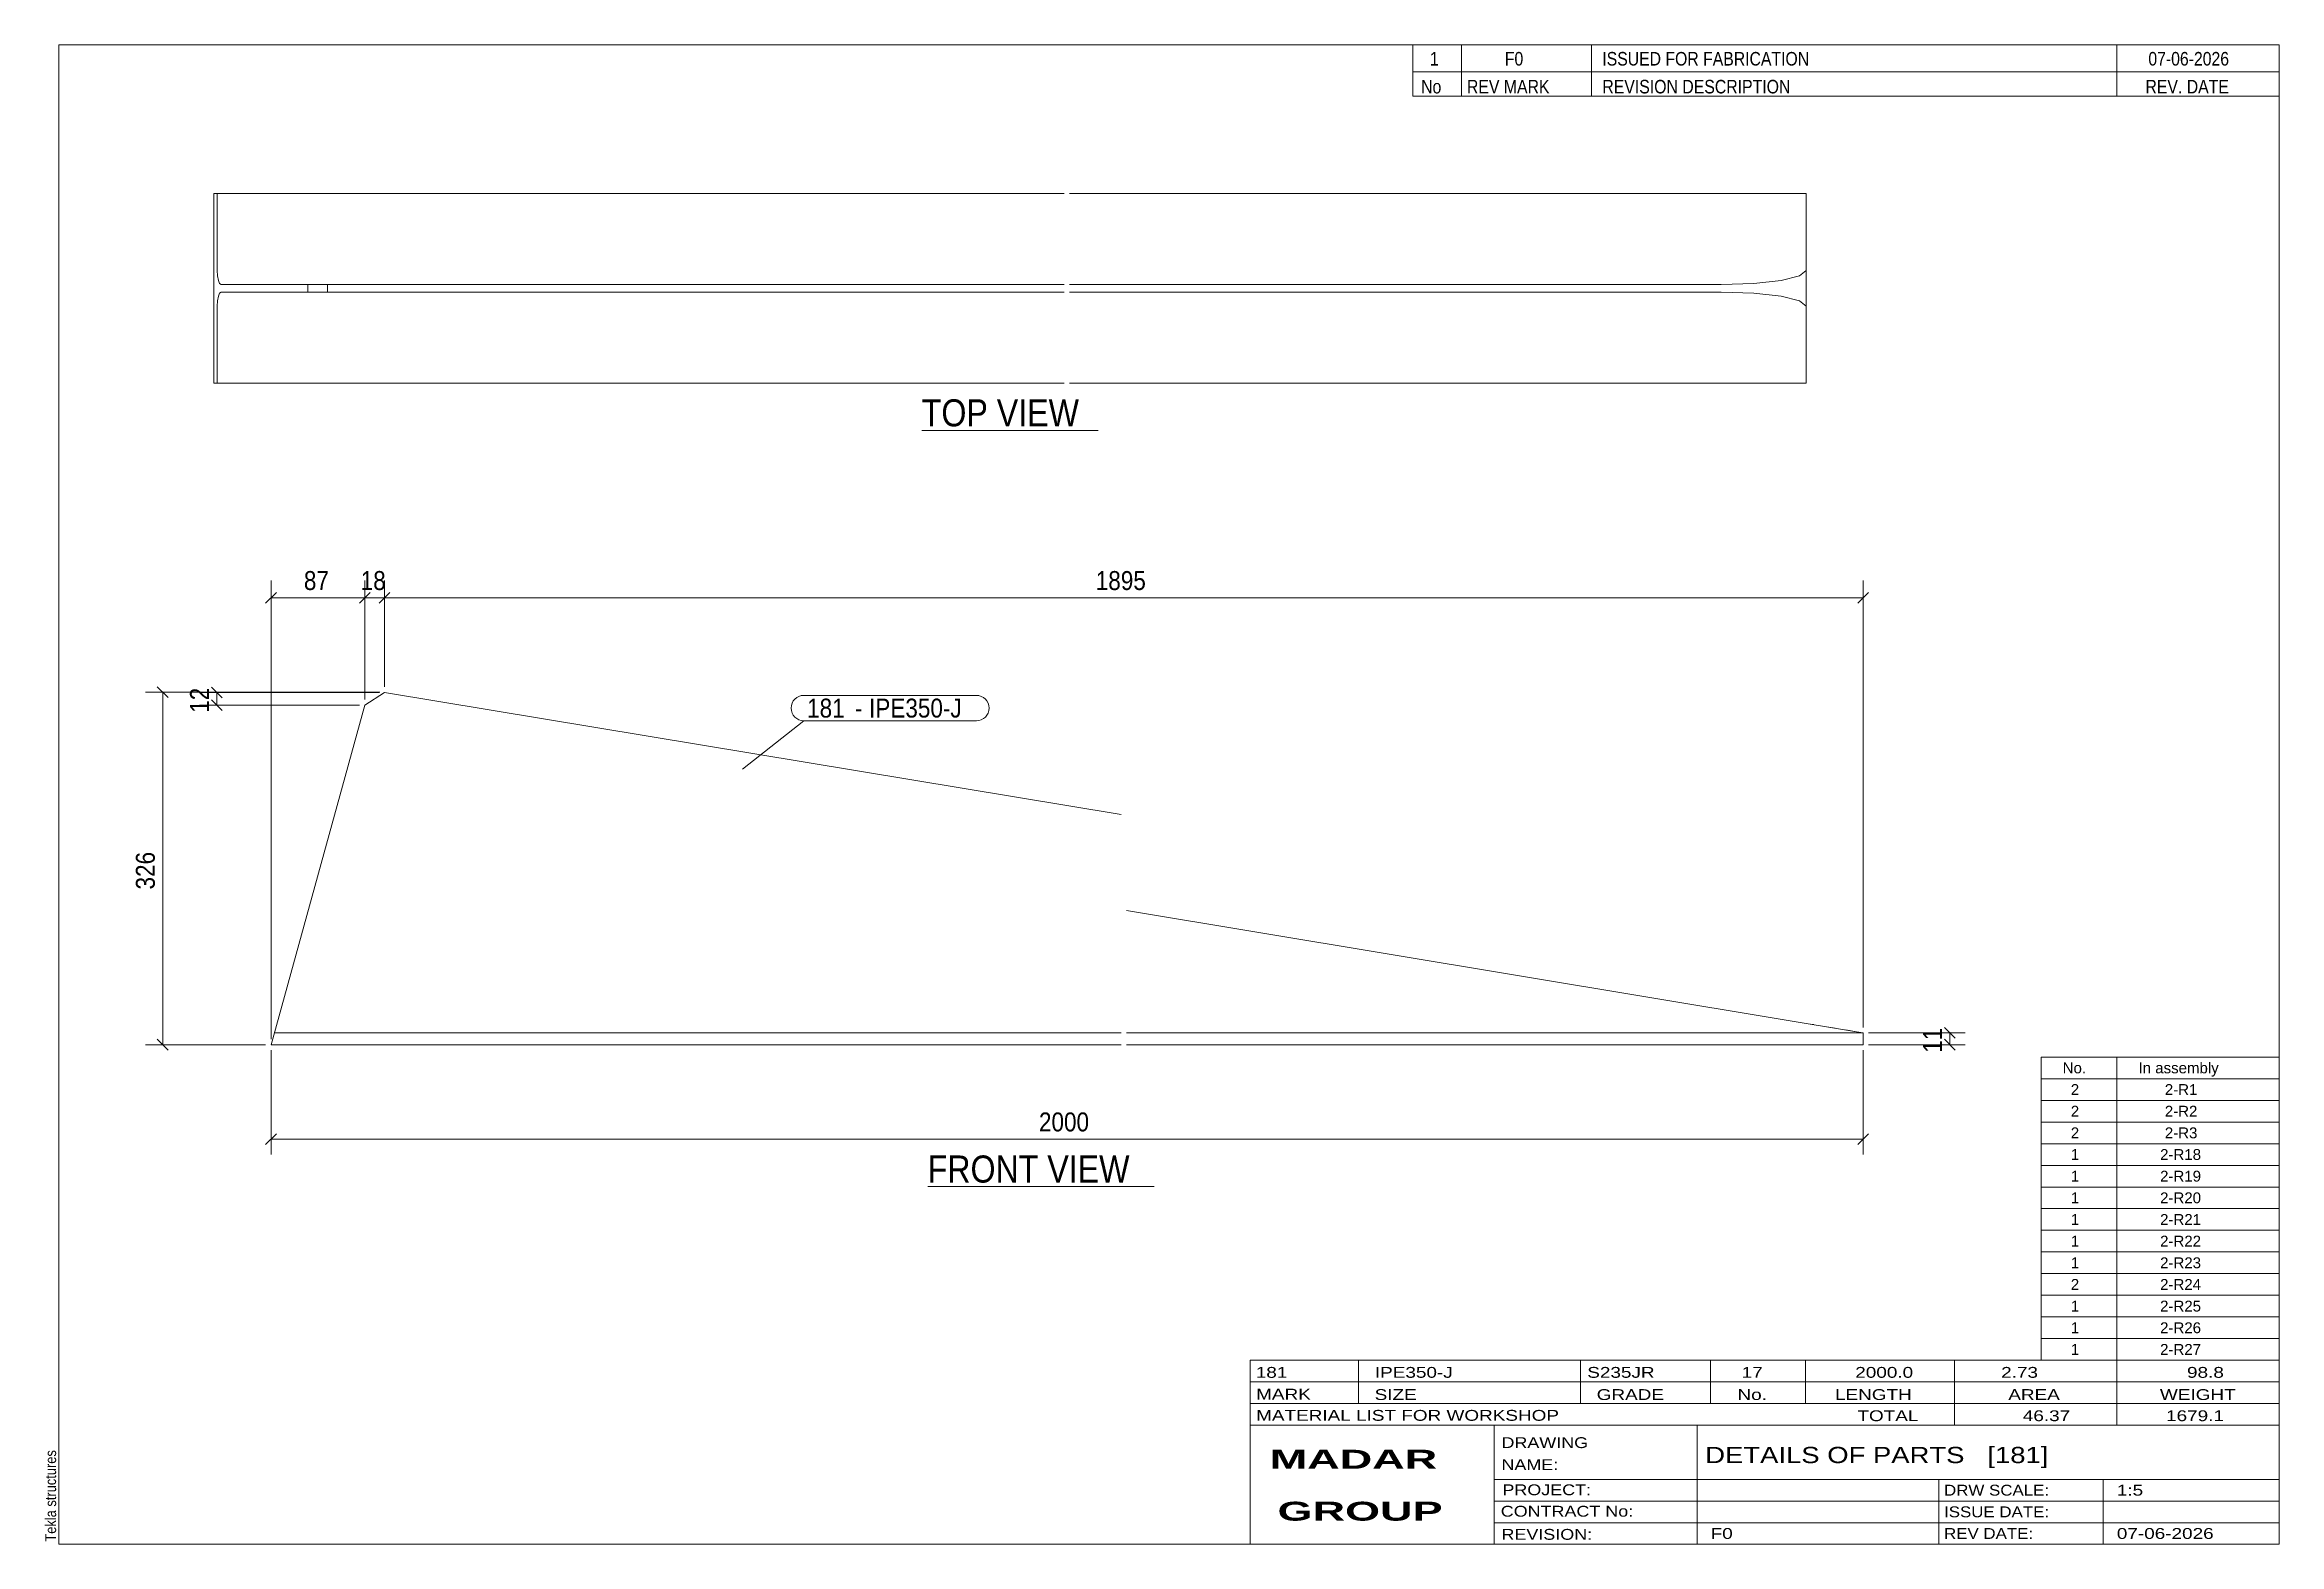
# Model space of a CAD drawing. Header units: millimetres. Extents: x 2 to 415, y 5 to 282.
import ezdxf

# ---------------------------------------------------------------- set-up
doc = ezdxf.new("R2010")
doc.units = ezdxf.units.MM
doc.linetypes.add('XKITLINE00', pattern=[0])
doc.linetypes.add('XKITLINE02', pattern=[4, 2, -2])
for name, color, linetype, lineweight in [('Dimensions', 7, 'Continuous', 0), ('DrawingSheet', 5, 'Continuous', 0), ('OtherObjectType', 7, 'Continuous', 0), ('Part', 2, 'Continuous', 0), ('PartMark', 7, 'Continuous', 0)]:
    doc.layers.add(name, color=color, linetype=linetype, lineweight=lineweight)
doc.styles.add('ARIAL', font='ARIAL.TTF')
doc.styles.add('ARIAL_BOLD', font='ARIALBD.TTF')
doc.styles.add('ARIAL_NARROW', font='ARIALN.TTF')

# ---------------------------------------------------------------- blocks, each defined once
blk = doc.blocks.new('*A1')
at = {"layer": 'Part', "color": 2, "linetype": 'XKITLINE00', "lineweight": 0}
for p, q in [((65.16, 162.36), (61.5, 160.02)), ((201.16, 139.8), (65.16, 162.36)), ((44.18, 97.29), (61.5, 160.02)), ((322.48, 102.09), (202.16, 122.05)), ((201.16, 99.49), (44.79, 99.49)), ((338.16, 99.49), (202.16, 99.49)), ((336.96, 99.69), (322.48, 102.09)), ((338.16, 99.49), (336.96, 99.69)), ((338.16, 97.29), (338.16, 99.49)), ((201.16, 97.29), (44.18, 97.29)), ((338.16, 97.29), (202.16, 97.29))]:
    blk.add_line(p, q, dxfattribs=at)
at = {"layer": 'Part', "color": 7, "linetype": 'XKITLINE02', "lineweight": 0}
blk.add_line((336.96, 99.69), (328.48, 101.09), dxfattribs=at)
blk = doc.blocks.new('*A2')
at = {"layer": 'Part', "color": 2, "linetype": 'XKITLINE00', "lineweight": 0}
for p, q in [((190.63, 254.5), (33.65, 254.5)), ((33.65, 219.5), (33.65, 254.5)), ((34.26, 240.3), (34.26, 254.5)), ((327.63, 254.5), (191.63, 254.5)), ((327.63, 219.5), (327.63, 254.5)), ((34.31, 239.31), (34.26, 240.3)), ((327.63, 240.3), (326.43, 239.31)), ((34.47, 238.46), (34.31, 239.31)), ((34.31, 234.69), (34.47, 235.54)), ((34.7, 237.9), (34.47, 238.46)), ((34.47, 235.54), (34.7, 236.1)), ((34.98, 237.7), (34.7, 237.9)), ((34.7, 236.1), (34.98, 236.3)), ((190.63, 237.7), (34.98, 237.7)), ((190.63, 236.3), (34.98, 236.3)), ((50.98, 236.3), (50.98, 237.7)), ((54.63, 236.3), (54.63, 237.7)), ((311.95, 237.7), (191.63, 237.7)), ((311.95, 236.3), (191.63, 236.3)), ((317.95, 237.9), (311.95, 237.7)), ((311.95, 236.3), (317.95, 236.1)), ((323.04, 238.46), (317.95, 237.9)), ((317.95, 236.1), (323.04, 235.54)), ((326.43, 239.31), (323.04, 238.46)), ((323.04, 235.54), (326.43, 234.69)), ((34.26, 233.7), (34.31, 234.69)), ((34.26, 219.5), (34.26, 233.7)), ((326.43, 234.69), (327.63, 233.7)), ((190.63, 219.5), (33.65, 219.5)), ((327.63, 219.5), (191.63, 219.5))]:
    blk.add_line(p, q, dxfattribs=at)
blk = doc.blocks.new('*A3')
at = {"layer": 'DrawingSheet', "color": 5, "linetype": 'XKITLINE00', "lineweight": 0}
for p, q in [((415, 282), (5, 282)), ((5, 282), (5, 5)), ((415, 5), (415, 282)), ((5, 5), (415, 5))]:
    blk.add_line(p, q, dxfattribs=at)
at = {"layer": 'DrawingSheet', "color": 5, "style": 'ARIAL', "width": 0.85}
blk.add_text('Tekla structures', height=2, rotation=90, dxfattribs=at).set_placement((4.5, 5.5))
blk = doc.blocks.new('*A4')
at = {"layer": 'OtherObjectType', "color": 7, "linetype": 'XKITLINE00', "lineweight": 0}
for p, q in [((371, 95), (415, 95)), ((371, 91), (371, 95)), ((385, 91), (385, 95)), ((415, 91), (415, 95)), ((371, 91), (415, 91)), ((371, 87), (371, 91)), ((385, 87), (385, 91)), ((415, 87), (415, 91)), ((371, 87), (415, 87)), ((371, 83), (371, 87)), ((385, 83), (385, 87)), ((415, 83), (415, 87)), ((371, 83), (415, 83)), ((371, 79), (371, 83)), ((385, 79), (385, 83)), ((415, 79), (415, 83)), ((371, 79), (415, 79)), ((371, 75), (371, 79)), ((385, 75), (385, 79)), ((415, 75), (415, 79)), ((371, 75), (415, 75)), ((371, 71), (371, 75)), ((385, 71), (385, 75)), ((415, 71), (415, 75)), ((371, 71), (415, 71)), ((371, 67), (371, 71)), ((385, 67), (385, 71)), ((415, 67), (415, 71)), ((371, 67), (415, 67)), ((371, 63), (371, 67)), ((385, 63), (385, 67)), ((415, 63), (415, 67)), ((371, 63), (415, 63)), ((371, 59), (371, 63)), ((385, 59), (385, 63)), ((415, 59), (415, 63)), ((371, 59), (415, 59)), ((371, 55), (371, 59)), ((385, 55), (385, 59)), ((415, 55), (415, 59)), ((371, 55), (415, 55)), ((371, 51), (371, 55)), ((385, 51), (385, 55)), ((415, 51), (415, 55)), ((371, 51), (415, 51)), ((371, 47), (371, 51)), ((385, 47), (385, 51)), ((415, 47), (415, 51)), ((371, 47), (415, 47)), ((371, 43), (371, 47)), ((385, 43), (385, 47)), ((415, 43), (415, 47)), ((371, 43), (415, 43)), ((371, 39), (371, 43)), ((385, 39), (385, 43)), ((415, 39), (415, 43)), ((371, 39), (415, 39))]:
    blk.add_line(p, q, dxfattribs=at)
at = {"layer": 'OtherObjectType', "color": 7, "style": 'ARIAL_NARROW', "width": 1.211571}
for s, p in [('No.', (375, 92)), ('In assembly', (389, 92)), ('2', (376.5, 88)), ('2-R1', (393.86, 88)), ('2', (376.5, 84)), ('2-R2', (393.86, 84)), ('2', (376.5, 80)), ('2-R3', (393.86, 80)), ('1', (376.5, 76)), ('2-R18', (392.99, 76)), ('1', (376.5, 72)), ('2-R19', (392.99, 72)), ('1', (376.5, 68)), ('2-R20', (392.99, 68)), ('2-R21', (392.99, 64)), ('1', (376.5, 64)), ('1', (376.5, 60)), ('2-R22', (392.99, 60)), ('1', (376.5, 56)), ('2-R23', (392.99, 56)), ('2', (376.5, 52)), ('2-R24', (392.99, 52)), ('1', (376.5, 48)), ('2-R25', (392.99, 48)), ('1', (376.5, 44)), ('2-R26', (392.99, 44)), ('1', (376.5, 40)), ('2-R27', (392.99, 40))]:
    blk.add_text(s, height=2, dxfattribs=at).set_placement(p)
blk = doc.blocks.new('*A5')
at = {"layer": 'OtherObjectType', "color": 7, "linetype": 'XKITLINE00', "lineweight": 0}
for p, q in [((255, 282), (415, 282)), ((415, 282), (255, 282)), ((255, 282), (255, 277)), ((264, 282), (264, 277)), ((288, 282), (288, 277)), ((385, 282), (385, 277)), ((415, 282), (415, 277)), ((255, 277), (415, 277)), ((255, 277), (255, 272.5)), ((255, 277), (415, 277)), ((264, 277), (264, 272.5)), ((288, 277), (288, 272.5)), ((385, 277), (385, 272.5)), ((415, 277), (415, 272.5)), ((415, 272.5), (255, 272.5))]:
    blk.add_line(p, q, dxfattribs=at)
at = {"layer": 'OtherObjectType', "color": 7, "style": 'ARIAL_NARROW'}
for s, width, p in [('1', 1.017001, (258.16, 278.15)), ('F0', 1.017001, (272, 278.15)), ('ISSUED FOR FABRICATION', 1.017001, (290, 278.15)), ('07-06-2026', 1.017001, (390.82, 278.15)), ('No', 1.02, (256.54, 273)), ('REV MARK', 1.02, (265, 273)), ('REVISION DESCRIPTION', 1.02, (290, 273)), ('REV. DATE', 1.02, (390.28, 273))]:
    blk.add_text(s, height=2.5, dxfattribs=dict(at, width=width)).set_placement(p)
blk = doc.blocks.new('*A6')
at = {"layer": 'OtherObjectType', "color": 7, "linetype": 'XKITLINE00', "lineweight": 0}
for p, q in [((225, 39), (415, 39)), ((225, 39), (225, 35)), ((225, 39), (415, 39)), ((245, 35), (245, 39)), ((286, 35), (286, 39)), ((310, 35), (310, 39)), ((327.5, 35), (327.5, 39)), ((355, 35), (355, 39)), ((385, 35), (385, 39)), ((415, 35), (415, 39)), ((225, 35), (415, 35)), ((225, 35), (225, 5)), ((225, 35), (415, 35)), ((245, 31), (245, 35)), ((286, 31), (286, 35)), ((310, 31), (310, 35)), ((327.5, 31), (327.5, 35)), ((355, 31), (355, 35)), ((385, 31), (385, 35)), ((415, 31), (415, 35)), ((225, 31), (415, 31)), ((355, 27), (355, 31)), ((385, 27), (385, 31)), ((415, 27), (415, 31)), ((225, 27), (415, 27)), ((270, 21), (270, 27)), ((307.5, 17), (307.5, 27)), ((415, 21), (415, 27)), ((270, 21), (270, 5)), ((415, 17), (415, 21)), ((270, 17), (415, 17)), ((307.5, 5), (307.5, 17)), ((352.16, 13), (352.16, 17)), ((382.5, 5), (382.5, 17)), ((415, 13), (415, 17)), ((270, 13), (415, 13)), ((352.16, 5), (352.16, 13)), ((415, 9), (415, 13)), ((270, 9), (415, 9)), ((415, 5), (415, 9)), ((225, 5), (415, 5)), ((262.5, 5), (415, 5))]:
    blk.add_line(p, q, dxfattribs=at)
at = {"layer": 'OtherObjectType', "color": 7, "style": 'ARIAL_NARROW'}
for s, height, width, p in [('181', 2, 1.525501, (226.01, 35.76)), ('IPE350-J', 2, 1.525501, (248, 35.76)), ('S235JR', 2, 1.525501, (287.22, 35.76)), ('17', 2, 1.525501, (315.73, 35.76)), ('2000.0', 2, 1.525501, (336.7, 35.76)), ('2.73', 2, 1.525501, (363.64, 35.76)), ('98.8', 2, 1.525501, (397.96, 35.76)), ('MARK', 2, 1.525501, (226.08, 31.73)), ('SIZE', 2, 1.525501, (247.96, 31.66)), ('GRADE', 2, 1.525501, (288.96, 31.66)), ('No.', 2, 1.525501, (314.96, 31.66)), ('LENGTH', 2, 1.525501, (332.96, 31.66)), ('AREA', 2, 1.525501, (364.96, 31.66)), ('WEIGHT', 2, 1.525501, (392.96, 31.66)), ('MATERIAL LIST FOR WORKSHOP', 2, 1.525501, (226.08, 27.82)), ('TOTAL', 2, 1.525501, (337.1, 27.75)), ('46.37', 2, 1.525501, (367.64, 27.75)), ('1679.1', 2, 1.525501, (394.09, 27.75)), ('DRAWING', 2, 1.445, (271.38, 22.78)), ('NAME:', 2, 1.445, (271.38, 18.72)), ('DETAILS OF PARTS   [181]', 3, 1.474651, (309, 20)), ('PROJECT:', 2, 1.445, (271.55, 14.07)), ('DRW SCALE:', 2, 1.36, (353.1, 14)), ('1:5', 2, 1.525501, (385, 14)), ('CONTRACT No:', 2, 1.445, (271.25, 10.11)), ('ISSUE DATE:', 2, 1.36, (353.1, 10)), ('REVISION:', 2, 1.445, (271.38, 5.84)), ('F0', 2, 1.525501, (310, 6)), ('REV DATE:', 2, 1.36, (353.1, 6)), ('07-06-2026', 2, 1.525501, (385, 6))]:
    blk.add_text(s, height=height, dxfattribs=dict(at, width=width)).set_placement(p)
at = {"layer": 'OtherObjectType', "color": 1, "style": 'ARIAL_BOLD', "width": 1.7}
for s, p in [('MADAR ', (228.58, 18.97)), ('GROUP', (230.03, 9.37))]:
    blk.add_text(s, height=3.5, dxfattribs=at).set_placement(p)
blk = doc.blocks.new('*A7')
at = {"layer": 'Dimensions', "color": 7, "linetype": 'XKITLINE00', "lineweight": 0}
for p, q in [((64.26, 162.42), (20.98, 162.42)), ((23.19, 163.41), (25.17, 161.43)), ((24.18, 97.29), (24.18, 162.42)), ((43.18, 97.29), (20.98, 97.29)), ((23.19, 98.28), (25.17, 96.3))]:
    blk.add_line(p, q, dxfattribs=at)
at = {"layer": 'Dimensions', "color": 3}
for p in [(24.18, 162.42), (24.18, 97.29)]:
    blk.add_point(p, dxfattribs=at)
at = {"layer": 'Dimensions', "color": 3, "style": 'ARIAL', "width": 0.85}
blk.add_text('326', height=3.5, rotation=90.0002, dxfattribs=at).set_placement((22.73, 125.96))
blk = doc.blocks.new('*A8')
at = {"layer": 'Dimensions', "color": 7, "linetype": 'XKITLINE00', "lineweight": 0}
for p, q in [((64.16, 162.36), (30.98, 162.36)), ((33.19, 163.35), (35.17, 161.37)), ((33.19, 161.01), (35.17, 159.03)), ((34.18, 160.02), (34.18, 162.36)), ((60.5, 160.02), (30.98, 160.02))]:
    blk.add_line(p, q, dxfattribs=at)
at = {"layer": 'Dimensions', "color": 3}
for p in [(34.18, 162.36), (34.18, 160.02)]:
    blk.add_point(p, dxfattribs=at)
at = {"layer": 'Dimensions', "color": 3, "style": 'ARIAL', "width": 0.85}
blk.add_text('12', height=3.5, rotation=90.0002, dxfattribs=at).set_placement((32.73, 158.59))
blk = doc.blocks.new('*A9')
at = {"layer": 'Dimensions', "color": 7, "linetype": 'XKITLINE00', "lineweight": 0}
for p, q in [((339.16, 99.49), (356.98, 99.49)), ((353.19, 100.48), (355.17, 98.5)), ((354.18, 97.29), (354.18, 99.49)), ((339.16, 97.29), (356.98, 97.29)), ((353.19, 98.28), (355.17, 96.3))]:
    blk.add_line(p, q, dxfattribs=at)
at = {"layer": 'Dimensions', "color": 3}
for p in [(354.18, 99.49), (354.18, 97.29)]:
    blk.add_point(p, dxfattribs=at)
at = {"layer": 'Dimensions', "color": 3, "style": 'ARIAL', "width": 0.85}
blk.add_text('11', height=3.5, rotation=90.0002, dxfattribs=at).set_placement((352.73, 95.79))
blk = doc.blocks.new('*A10')
at = {"layer": 'Dimensions', "color": 7, "linetype": 'XKITLINE00', "lineweight": 0}
for p, q in [((44.18, 96.29), (44.18, 77.02)), ((338.16, 96.29), (338.16, 77.02)), ((45.17, 80.81), (43.19, 78.83)), ((44.18, 79.82), (338.16, 79.82)), ((339.15, 80.81), (337.17, 78.83))]:
    blk.add_line(p, q, dxfattribs=at)
at = {"layer": 'Dimensions', "color": 3}
for p in [(44.18, 79.82), (338.16, 79.82)]:
    blk.add_point(p, dxfattribs=at)
at = {"layer": 'Dimensions', "color": 3, "style": 'ARIAL', "width": 0.85}
blk.add_text('2000', height=3.5, dxfattribs=at).set_placement((185.98, 81.27))
blk = doc.blocks.new('*A11')
at = {"layer": 'Dimensions', "color": 7, "linetype": 'XKITLINE00', "lineweight": 0}
for p, q in [((44.18, 98.29), (44.18, 183.02)), ((61.5, 161.02), (61.5, 183.02)), ((45.17, 180.81), (43.19, 178.83)), ((44.18, 179.82), (61.5, 179.82)), ((62.49, 180.81), (60.51, 178.83))]:
    blk.add_line(p, q, dxfattribs=at)
at = {"layer": 'Dimensions', "color": 3}
for p in [(44.18, 179.82), (61.5, 179.82)]:
    blk.add_point(p, dxfattribs=at)
at = {"layer": 'Dimensions', "color": 3, "style": 'ARIAL', "width": 0.85}
blk.add_text('87', height=3.5, dxfattribs=at).set_placement((50.25, 181.27))
blk = doc.blocks.new('*A12')
at = {"layer": 'Dimensions', "color": 7, "linetype": 'XKITLINE00', "lineweight": 0}
for p, q in [((61.5, 161.02), (61.5, 183.02)), ((65.16, 163.36), (65.16, 183.02)), ((62.49, 180.81), (60.51, 178.83)), ((61.5, 179.82), (65.16, 179.82)), ((66.15, 180.81), (64.17, 178.83))]:
    blk.add_line(p, q, dxfattribs=at)
at = {"layer": 'Dimensions', "color": 3}
for p in [(61.5, 179.82), (65.16, 179.82)]:
    blk.add_point(p, dxfattribs=at)
at = {"layer": 'Dimensions', "color": 3, "style": 'ARIAL', "width": 0.85}
blk.add_text('18', height=3.5, dxfattribs=at).set_placement((60.74, 181.27))
blk = doc.blocks.new('*A13')
at = {"layer": 'Dimensions', "color": 7, "linetype": 'XKITLINE00', "lineweight": 0}
for p, q in [((65.16, 163.36), (65.16, 183.02)), ((338.16, 100.49), (338.16, 183.02)), ((66.15, 180.81), (64.17, 178.83)), ((65.16, 179.82), (338.16, 179.82)), ((339.15, 180.81), (337.17, 178.83))]:
    blk.add_line(p, q, dxfattribs=at)
at = {"layer": 'Dimensions', "color": 3}
for p in [(65.16, 179.82), (338.16, 179.82)]:
    blk.add_point(p, dxfattribs=at)
at = {"layer": 'Dimensions', "color": 3, "style": 'ARIAL', "width": 0.85}
blk.add_text('1895', height=3.5, dxfattribs=at).set_placement((196.47, 181.27))
blk = doc.blocks.new('*A14')
at = {"layer": 'PartMark', "color": 7, "linetype": 'XKITLINE00', "lineweight": 0}
for p, q in [((142.57, 161.81), (174.42, 161.81)), ((131.26, 148.15), (142.57, 157.11)), ((142.57, 157.11), (174.42, 157.11))]:
    blk.add_line(p, q, dxfattribs=at)
for centre, start, end in [((142.57, 159.46), 90, 270), ((174.42, 159.46), 270, 90)]:
    blk.add_arc(centre, 2.35, start, end, dxfattribs=at)
at = {"layer": 'PartMark', "color": 1, "style": 'ARIAL', "width": 0.85}
blk.add_text('181', height=3.5, dxfattribs=at).set_placement((143.17, 157.71))
at = {"layer": 'PartMark', "color": 3, "style": 'ARIAL', "width": 0.85}
for s, p in [('IPE350-J', (154.61, 157.71)), ('-', (152.01, 157.71))]:
    blk.add_text(s, height=3.5, dxfattribs=at).set_placement(p)
blk = doc.blocks.new('*A15')
at = {"layer": 'OtherObjectType', "color": 7, "linetype": 'XKITLINE00', "lineweight": 0}
blk.add_line((165.43, 71.07), (207.28, 71.07), dxfattribs=at)
at = {"layer": 'OtherObjectType', "color": 3, "style": 'ARIAL', "width": 0.85}
blk.add_text('FRONT VIEW', height=5, dxfattribs=at).set_placement((165.43, 71.82))
blk = doc.blocks.new('*A16')
at = {"layer": 'OtherObjectType', "color": 7, "linetype": 'XKITLINE00', "lineweight": 0}
blk.add_line((164.34, 210.75), (196.94, 210.75), dxfattribs=at)
at = {"layer": 'OtherObjectType', "color": 3, "style": 'ARIAL', "width": 0.85}
blk.add_text('TOP VIEW', height=5, dxfattribs=at).set_placement((164.34, 211.5))

msp = doc.modelspace()

# ---------------------------------------------------------------- block references
at = {"lineweight": 0}
for name in ['*A3', '*A5', '*A2', '*A16', '*A11', '*A12', '*A13', '*A7', '*A8', '*A1', '*A14', '*A9', '*A10', '*A4', '*A15', '*A6']:
    msp.add_blockref(name, (0, 0), dxfattribs=at)

doc.saveas('drawing.dxf')
